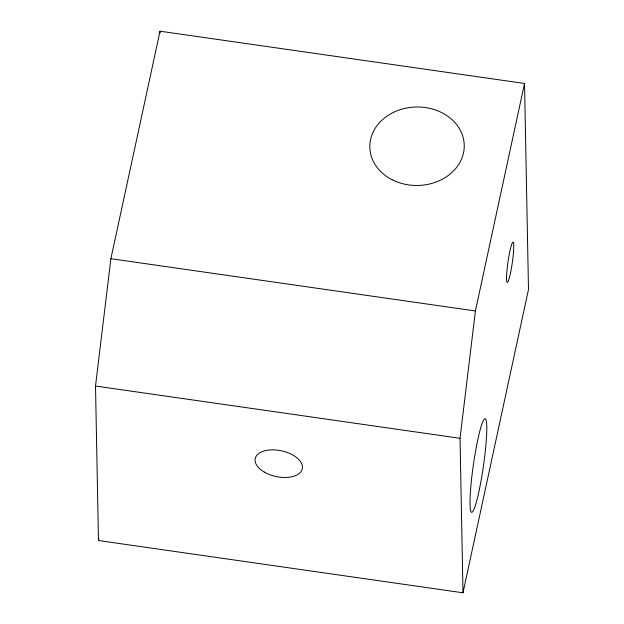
<?xml version="1.0" encoding="UTF-8"?>
<svg xmlns="http://www.w3.org/2000/svg" width="624" height="624" viewBox="0 0 624 624"><rect width="100%" height="100%" fill="white"/><g stroke="black" fill="none" stroke-linecap="round" stroke-linejoin="round"><path stroke-width="0.94" d="M95.511 386.03L110.893 258.703L160.017 31.2L524.534 83.468L528.489 289.466L462.992 592.8L98.475 540.532L95.511 386.03L460.028 438.298L462.992 592.8M460.028 438.298L475.41 310.963L524.534 83.468M98.475 540.532L98.888 538.629M110.893 258.703L475.41 310.963M160.017 31.2L160.056 33.142M392.005 179.657A47.221 39.242 -1.1 0 0 464.225 147.326A47.221 39.242 -1.1 0 0 394.867 111.712A47.221 39.242 -1.1 0 0 392.005 179.657M479.349 489.551A47.221 5.054 -81.8 0 0 485.09 418.72A47.221 5.054 -81.8 0 0 470.699 488.124A47.221 5.054 -81.8 0 0 479.349 489.551M264.311 472.095A24.071 13.143 12.2 0 0 302.25 468.936A24.071 13.143 12.2 0 0 269.716 449.974A24.071 13.143 12.2 0 0 264.311 472.095M510.557 272.688A20.374 2.184 -81.8 0 0 513.037 242.135A20.374 2.184 -81.8 0 0 506.828 272.072A20.374 2.184 -81.8 0 0 510.557 272.688"/></g></svg>
